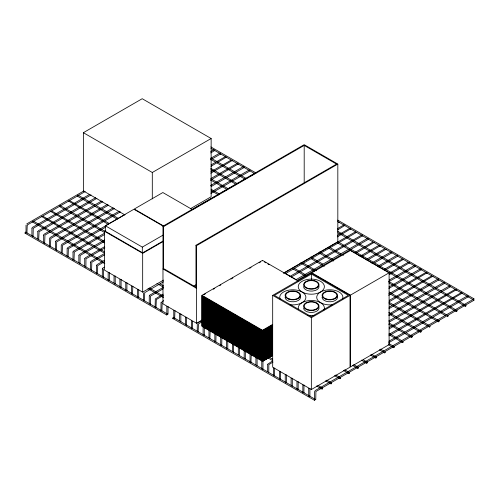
<?xml version="1.0" encoding="UTF-8"?>
<svg xmlns="http://www.w3.org/2000/svg" width="499" height="499" viewBox="0 0 499 499"><rect width="100%" height="100%" fill="white"/><g stroke="black" fill="none" stroke-linecap="round" stroke-linejoin="round"><path stroke-width="0.75" d="M31.942 228.243L31.905 235.522M37.812 231.63L37.768 238.909M41.479 216.447L92.851 246.45M43.675 235.017L43.638 243.069M50.436 211.277L84.269 231.149M55.414 241.79L55.37 249.07M68.351 200.929L108.258 224.313M67.147 248.564L67.103 256.623M73.01 251.951L72.973 260.01M78.879 255.338L78.836 262.617M84.743 258.725L84.705 266.004M90.612 262.112L90.575 269.391M96.482 265.499L96.438 273.558M102.345 268.892L102.307 276.945M149.282 295.988L149.238 303.261M161.015 302.762L160.971 310.815M162.181 302.968L161.863 311.114M197.28 323.701L197.242 331.754M267.682 364.345L267.645 371.624M238.31 163.903L210.615 180.089M356.716 232.266L285.316 273.689M380.182 245.814L361.232 256.954M386.045 249.201L367.096 260.341M409.517 262.748L389.22 274.668M27.227 225.168L26.927 233.208M91.061 194.922L33.233 228.305L33.09 236.295L32.653 236.632M96.931 198.309L39.103 231.698L38.66 239.982M102.794 201.696L44.966 235.085L44.654 243.312M108.663 205.083L50.829 238.46L50.393 246.756M114.527 208.47L56.705 241.859L56.562 249.849L56.119 250.18M120.396 211.857L62.568 245.246L62.132 253.529M105.42 227.282L68.388 248.67L68.12 256.866M104.559 234.549L74.301 252.02L73.983 260.253M104.378 241.429L80.114 255.451L80.027 263.397L79.584 263.728M104.865 247.922L85.984 258.831L85.897 266.784L85.148 267.115M104.678 254.802L91.822 262.249L91.585 270.414M104.497 261.682L97.692 265.636L97.548 273.726M103.536 269.061L103.318 277.188M109.362 272.591L109.362 280.332L108.47 280.625M115.225 275.978L115.225 283.719L114.477 284.05M121.095 279.365L121.095 287.106L120.652 287.436M126.964 282.752L126.883 290.661M132.828 286.139L132.528 294.179M138.697 289.526L138.697 297.267L137.949 297.597M163.535 281.792L144.698 292.657L144.56 300.654L144.124 300.984M163.348 288.678L150.492 296.119L150.43 304.041L149.987 304.371M163.161 295.558L156.337 299.543L156 307.727M168.032 306.461L168.032 314.202L166.922 314.376M174.962 310.465L174.669 318.505M180.831 313.852L180.831 321.593L180.388 321.924M186.701 317.239L186.401 325.279M192.564 321.4L192.389 328.61M202.606 321.437L198.452 323.907L198.134 332.053M204.297 327.4L204.297 335.141L203.86 335.471M210.166 330.787L209.867 338.827M216.03 334.948L215.855 342.158M221.899 337.561L221.724 345.545M227.769 340.948L227.769 348.689L226.752 348.932M233.632 344.335L233.332 352.375M239.501 347.722L239.327 355.706M245.365 351.109L245.283 359.024M251.234 354.496L250.935 362.536M257.097 357.883L257.097 365.63L256.205 365.923M262.967 361.27L262.967 369.017L262.218 369.347M273.009 362.081L268.842 364.588L268.755 372.572M274.7 368.044L274.525 376.034M280.569 371.431L280.27 379.471M286.432 374.818L286.432 382.565L285.684 382.895M292.302 378.205L292.302 385.952L291.859 386.282M298.165 381.592L298.165 389.339L297.728 389.669M304.034 384.979L303.86 392.969M309.904 388.372L309.904 396.112L309.155 396.443M473.52 299.232L473.925 300.279L315.911 391.509L315.767 399.499L314.601 399.587M31.998 228.062L32.603 227.301L89.77 194.292M55.464 241.61L56.069 240.849L113.236 207.846M67.197 248.383L67.802 247.623L124.975 214.62M78.929 255.157L79.534 254.396L104.422 240.031M149.332 295.807L149.937 295.046L163.391 287.281M161.065 302.581L163.691 300.654M267.738 364.164L272.379 361.076M37.793 231.692L38.467 230.688L95.64 197.679M43.656 235.079L44.336 234.075L101.503 201.072M78.081 195.683L78.081 195.196M72.991 252.014L73.671 251.009L104.609 233.152M84.724 258.788L85.404 257.783L104.235 246.911M90.593 262.175L91.267 261.17L104.721 253.405M96.463 265.562L97.137 264.557L104.534 260.291M102.326 268.949L102.838 268.069L104.347 267.171M214.826 150.473L210.684 152.956M362.567 235.765L291.179 277.076M59.506 205.825L59.506 206.511L64.228 209.237M51.141 211.339L50.549 211.682M78.012 195.82L77.507 196.194L77.295 195.895M107.372 204.459L50.199 237.462L49.507 238.672L49.507 246.462M119.105 211.233L61.938 244.236L61.24 245.446L61.24 252.457M163.204 294.161L155.308 298.951L155.108 307.428M473.333 299.25L315.274 390.505L314.576 391.709L314.576 399.499M137.524 297.179L137.949 296.936M33.14 221.812L32.51 221.756M60.011 206.293L59.506 206.511M210.497 159.836L220.583 154.016L220.652 153.467M210.99 166.329L226.558 156.998M210.803 173.209L232.428 160.385M211.102 186.582L244.055 167.564L244.055 166.878M210.921 193.469L249.918 170.951L249.987 170.402M339.058 222.311L338.584 222.267M337.461 230.033L344.965 225.355M337.274 236.913L350.834 228.742M356.592 232.534L356.086 232.322M297.048 280.463L368.324 239.308L368.393 238.765M355.363 253.567L374.3 242.289M372.965 263.728L391.79 252.856L391.858 252.313M378.828 267.115L397.659 256.243L397.728 255.7M384.698 270.502L403.635 259.224M389.033 281.548L415.262 266.41L415.262 265.724M388.852 288.428L421.125 269.797L421.193 269.248M388.665 295.308L427.1 272.778M389.151 301.801L432.97 276.165M388.971 308.681L438.727 279.958L438.64 279.141M388.783 315.568L444.59 283.345L444.59 282.659M389.27 322.055L450.46 286.732L450.528 286.183M389.083 328.941L456.435 289.713M388.902 335.821L462.305 293.1M388.715 342.701L468.062 296.893L468.062 296.206M161.052 310.646L161.414 310.484M308.794 395.938L309.155 395.782M124.862 214.888L83.37 190.93L83.37 132.69L142.215 98.715L211.146 138.516L211.146 196.756L190.418 208.719M26.734 223.914L83.907 190.905M27.37 224.918L85.198 191.535M83.37 132.69L152.301 172.486L211.146 138.516M210.759 151.54L214.127 149.594M210.578 158.42L219.99 152.987M105.333 231.573L105.333 225.754L133.913 209.249L163.504 226.334M211.065 164.913L225.186 156.761M163.491 280.12L142.67 292.14L104.422 270.059L104.422 231.23L105.769 230.457M210.877 171.793L231.049 160.148M210.69 178.679L237.593 163.148M210.503 185.559L243.456 166.535M210.99 192.053L249.325 169.922M202.65 319.778L196.6 323.277L162.973 303.86L162.973 226.209L304.197 144.673L337.823 164.084L337.823 241.741L283.351 273.19M192.645 209.418L199.369 205.538M200.717 204.758L205.42 202.045M206.767 201.265L211.476 198.546M212.817 197.772L214.838 196.606M216.186 195.826L220.889 193.113M222.236 192.333L226.945 189.614M228.286 188.84L230.307 187.674M231.655 186.9L232.996 186.121M234.343 185.347L239.052 182.628M240.393 181.848L248.465 177.189M249.812 176.415L254.521 173.696M163.603 226.571L304.197 145.402L336.563 164.084L195.97 245.258L195.97 287.967L196.6 287.605L164.233 268.917L163.603 269.279L163.603 226.571L162.973 226.209M105.333 225.754L142.321 247.105L163.591 234.823M163.429 240.849L142.67 252.831L105.264 231.23M104.422 231.23L142.67 253.317L163.491 241.298M195.97 245.258L196.6 245.62L337.823 164.084M193.843 286.039L196.531 284.486M272.597 355.506L262.505 361.326L201.983 326.383L201.983 295.321L262.505 260.378L298.153 280.956M204.004 294.641L205.345 293.867M213.416 289.208L214.763 288.428M219.466 285.715L220.814 284.935M230.9 279.116L232.921 277.949M249.731 268.244L251.078 267.464M259.143 262.805L260.49 262.031M337.536 228.617L344.26 224.731M337.349 235.497L349.456 228.505M197.941 322.759L202.65 320.04M284.031 273.053L355.325 231.892M289.9 276.44L362.049 234.879M295.764 279.827L367.732 238.279M272.685 295.371L311.351 273.047L350.017 295.371L350.017 367.202L311.351 389.526L272.685 367.202L272.685 295.371L311.351 317.701L350.017 295.371M311.351 274.026L274.375 295.371L311.351 316.722L348.333 295.371L311.351 274.026L311.351 279.477M354.09 252.931L372.921 242.059M359.96 256.318L378.791 245.446M365.823 259.705L384.66 248.833M371.693 263.092L391.197 251.827M201.983 295.321L262.505 330.269L272.597 324.444M272.597 324.93L262.505 330.75L201.983 295.807M272.597 325.41L262.505 331.236L201.983 296.294M272.597 325.897L262.505 331.723L201.983 296.78M272.597 326.383L262.505 332.209L201.983 297.267M272.597 326.87L262.505 332.696L201.983 297.747M377.562 266.478L397.067 255.214M272.597 327.356L262.505 333.176L201.983 298.234M272.597 327.837L262.505 333.663L201.983 298.72M272.597 328.323L262.505 334.149L201.983 299.207M272.597 328.81L262.505 334.636L201.983 299.693M272.597 329.296L262.505 335.122L201.983 300.173M272.597 329.783L262.505 335.602L201.983 300.66M272.597 330.269L262.505 336.089L201.983 301.147M272.597 330.75L262.505 336.576L201.983 301.633M272.597 331.236L262.505 337.062L201.983 302.12M272.597 331.723L262.505 337.549L201.983 302.6M272.597 332.209L262.505 338.029L201.983 303.086M272.597 332.696L262.505 338.515L201.983 303.573M272.597 333.176L262.505 339.002L201.983 304.059M272.597 333.663L262.505 339.488L201.983 304.546M383.425 269.865L402.256 258.993M272.597 334.149L262.505 339.975L201.983 305.032M272.597 334.636L262.505 340.455L201.983 305.513M272.597 335.122L262.505 340.942L201.983 305.999M272.597 335.602L262.505 341.428L201.983 306.486M272.597 336.089L262.505 341.915L201.983 306.972M272.597 336.576L262.505 342.401L201.983 307.459M272.597 337.062L262.505 342.888L201.983 307.939M272.597 337.549L262.505 343.368L201.983 308.426M272.597 338.029L262.505 343.855L201.983 308.912M272.597 338.515L262.505 344.341L201.983 309.399M272.597 339.002L262.505 344.828L201.983 309.885M272.597 339.488L262.505 345.314L201.983 310.366M272.597 339.975L262.505 345.795L201.983 310.852M350.441 295.127L389.108 272.803L389.108 344.634L350.441 366.958L350.441 295.127L311.769 272.803L350.441 250.479L389.108 272.803M272.597 340.461L262.505 346.281L201.983 311.339M389.295 273.252L408.126 262.38M272.597 340.942L262.505 346.768L201.983 311.825M272.597 341.428L262.505 347.254L201.983 312.312M272.597 341.915L262.505 347.741L201.983 312.792M272.597 342.401L262.505 348.221L201.983 313.278M272.597 342.888L262.505 348.707L201.983 313.765M272.597 343.368L262.505 349.194L201.983 314.251M272.597 343.855L262.505 349.68L201.983 314.738M272.597 344.341L262.505 350.167L201.983 315.225M272.597 344.828L262.505 350.647L201.983 315.705M272.597 345.314L262.505 351.134L201.983 316.191M272.597 345.795L262.505 351.62L201.983 316.678M272.597 346.281L262.505 352.107L201.983 317.164M272.597 346.768L262.505 352.593L201.983 317.651M272.597 347.254L262.505 353.08L201.983 318.131M389.108 280.132L414.663 265.381M272.597 347.741L262.505 353.56L201.983 318.618M272.597 348.221L262.505 354.047L201.983 319.104M272.597 348.707L262.505 354.533L201.983 319.591M272.597 349.194L262.505 355.02L201.983 320.077M272.597 349.68L262.505 355.506L201.983 320.558M272.597 350.167L262.505 355.987L201.983 321.044M272.597 350.647L262.505 356.473L201.983 321.531M272.597 351.134L262.505 356.96L201.983 322.017M272.597 351.62L262.505 357.446L201.983 322.504M272.597 352.107L262.505 357.933L201.983 322.984M272.597 352.593L262.505 358.413L201.983 323.471M272.597 353.08L262.505 358.9L201.983 323.957M272.597 353.56L262.505 359.386L201.983 324.444M272.597 354.047L262.505 359.873L201.983 324.93M388.921 287.012L420.532 268.768M272.597 354.533L262.505 360.359L201.983 325.41M272.597 355.02L262.505 360.839L201.983 325.897M263.11 361.026L272.523 355.587M388.733 293.899L425.728 272.541M389.22 300.392L431.591 275.928M389.033 307.272L438.134 278.929M388.846 314.158L443.998 282.315M388.659 321.038L449.867 285.702M389.145 327.531L455.057 289.476M388.958 334.411L461.6 292.476M388.777 341.297L467.463 295.863M214.72 150.629L214.214 150.411M220.583 154.016L219.99 153.673M232.322 160.79L231.81 160.572M238.185 164.177L237.68 163.959M244.055 167.564L243.649 167.452M350.722 229.147L350.13 228.804M362.455 235.921L362.049 235.815M380.057 246.082L379.465 245.739M385.927 249.469L385.415 249.257M391.79 252.856L391.384 252.75M403.523 259.636L402.93 259.287M409.392 263.023L408.887 262.805M415.262 266.41L414.75 266.192M421.125 269.797L420.719 269.685M426.994 273.184L426.396 272.841M432.858 276.571L432.352 276.352M438.727 279.958L438.216 279.739M444.59 283.345L444.185 283.232M456.329 290.119L455.818 289.9M462.193 293.506L461.6 293.163M468.062 296.893L467.551 296.674M473.925 300.279L473.52 300.167M55.963 249.506L56.562 249.849M91.167 269.828L91.76 270.171M149.837 303.698L150.43 304.041M197.835 331.411L198.434 331.754M32.653 235.965L33.09 236.295M79.584 263.067L80.027 263.397M103.056 276.614L103.493 276.945M126.521 290.162L126.964 290.493M180.388 321.262L180.831 321.593M203.86 334.81L204.297 335.141M227.326 348.358L227.769 348.689M250.791 361.906L251.234 362.243M280.126 378.847L280.569 379.178M297.728 389.008L298.165 389.339M303.592 392.395L304.034 392.725M473.919 298.789C472.197 299.306 474.337 300.535 473.919 298.789L337.673 220.128M465.935 305.319C464.213 305.837 466.347 307.066 465.935 305.319L401.184 267.938M456.978 310.49C455.256 311.008 457.39 312.237 456.978 310.49L374.687 262.985M448.015 315.661C446.299 316.179 448.433 317.408 448.015 315.661L388.665 281.392M439.058 320.838C437.342 321.35 439.476 322.585 439.058 320.838L432.989 317.333M429.508 327.038C431.23 326.521 429.096 325.292 429.508 327.038L393.087 306.006M421.144 331.18C419.422 331.692 421.555 332.927 421.144 331.18L388.771 312.486M412.186 336.351C410.465 336.869 412.598 338.097 412.186 336.351L406.117 332.845M402.637 342.551C404.352 342.04 402.219 340.805 402.637 342.551L389.819 335.153M25.667 232.154L25.075 232.497L25.075 233.183L166.716 314.963L167.315 314.62L167.315 313.933L25.667 232.154L25.667 232.84L25.075 233.183M394.272 346.693C392.551 347.21 394.684 348.439 394.272 346.693L388.877 343.58M384.717 352.893C386.438 352.381 384.305 351.146 384.717 352.893L379.321 349.78M376.352 357.041C374.637 357.552 376.77 358.787 376.352 357.041L371.63 354.315M367.395 362.212L366.802 362.555L366.802 363.241L367.464 362.274L363.353 359.873M358.438 367.383C356.716 367.894 358.856 369.129 358.438 367.383L353.716 364.657M167.315 313.933L166.716 314.276L166.716 314.963M173.409 317.451L172.81 317.794L172.81 318.481L314.457 400.254L315.05 399.911L315.05 399.225L173.409 317.451L173.409 318.137L172.81 318.481M349.481 372.553C347.759 373.071 349.893 374.3 349.481 372.553L344.759 369.828M340.524 377.724C338.802 378.242 340.936 379.471 340.524 377.724L335.802 374.999M331.567 382.895C329.845 383.413 331.978 384.642 331.567 382.895L326.845 380.169M322.61 388.066C320.888 388.584 323.021 389.813 322.61 388.066L317.888 385.34M315.05 399.225L314.457 399.568L314.457 400.254M210.84 146.906L256.037 172.991M210.921 148.322L254.764 173.633M337.754 221.544L473.326 299.818M210.952 158.108L222.417 164.726M223.764 165.506L228.486 168.232M229.833 169.011L246.026 178.355M337.779 231.33L399.83 267.158M211.027 159.524L215.749 162.25M217.102 163.03L245.427 179.384M337.86 232.752L357.421 244.042M358.769 244.822L363.49 247.548M364.838 248.327L416.104 277.924M417.451 278.704L433.637 288.048M434.985 288.827L439.706 291.553M441.06 292.333L465.336 306.349M210.759 168.344L225.598 176.908M226.945 177.688L237.069 183.526M337.592 241.566L343.661 245.071M345.009 245.851L349.73 248.577M351.078 249.357L367.27 258.7M368.618 259.48L373.339 262.206M210.84 169.76L235.796 184.168M337.667 242.982L354.533 252.719M355.881 253.498L360.602 256.224M361.95 257.004L383.538 269.466M384.885 270.246L407.14 283.095M408.494 283.875L418.611 289.713M419.958 290.493L442.214 303.342M443.567 304.122L448.289 306.848M449.636 307.627L456.379 311.519M211.919 179.353L228.105 188.703M329.982 247.516L340.773 253.748M342.121 254.527L343.468 255.307M210.653 179.996L226.839 189.339M327.363 247.379L333.432 250.885M334.785 251.658L341.528 255.557M388.74 282.814L415.723 298.39M417.07 299.169L439.332 312.018M440.679 312.798L445.401 315.524M211.058 189.202L219.148 193.874M319.672 251.908L333.837 260.085M389.145 292.021L425.572 313.048M426.919 313.827L431.641 316.553M211.133 190.618L218.556 194.903M319.753 253.33L330.544 259.561M331.897 260.335L333.245 261.114M390.574 294.217L438.465 321.867M310.715 257.079L322.859 264.09M388.958 302.251L405.144 311.601M406.492 312.38L428.753 325.229M311.47 258.887L324.288 266.285M389.039 303.673L391.734 305.232M303.105 263.029L316.597 270.82M300.492 262.892L314.651 271.069M390.199 314.688L394.921 317.414M396.268 318.187L420.551 332.209M294.822 268.593L306.966 275.604M389.251 323.109L404.764 332.066M192.439 209.63L162.849 192.545L134.268 209.044L163.859 226.128M292.882 268.842L306.367 276.633M388.659 324.138L411.594 337.38M285.191 273.377L295.982 279.608M389.064 333.344L401.882 340.742M264.526 262.031L265.873 262.805M267.888 263.971L269.235 264.744M388.278 344.609L393.674 347.722M380.594 349.138L383.962 351.09M370.364 354.951L375.759 358.07M78.012 195.134L94.879 204.871M96.226 205.65L100.948 208.376M102.295 209.156L118.481 218.5M77.42 196.163L117.215 219.142M361.407 360.122L366.802 363.241M69.729 200.698L103.455 220.171M104.802 220.945L109.524 223.671M352.45 365.293L357.845 368.412M76.958 215.212L60.167 205.544M78.312 215.992L104.615 231.18M65.575 210.017L104.696 232.603M343.493 370.47L348.888 373.583M162.973 268.917L196.6 288.328M51.815 211.04L74.077 223.889M75.424 224.669L103.755 241.023M85.622 231.929L104.503 242.832M334.536 375.641L339.931 378.753M42.858 216.21L47.58 218.936M48.927 219.716L76.584 235.684M77.931 236.464L104.235 251.652M160.223 283.968L163.591 285.921M94.199 247.23L104.316 253.068M156.929 283.444L163.672 287.337M325.573 380.812L330.974 383.924M50.087 230.731L33.29 221.057M51.434 231.511L102.7 261.108M149.238 287.973L163.404 296.15M269.323 357.303L272.697 359.249M32.628 222.024L66.355 241.497M67.702 242.277L89.963 255.126M91.311 255.906L104.802 263.69M147.972 288.615L163.485 297.572M268.057 357.945L272.772 360.671M316.616 385.983L322.011 389.095M311.351 317.701L311.351 389.526M308.713 388.322L308.713 396.112M304.197 145.402L304.197 182.696M302.843 384.935L302.843 392.725M296.98 381.548L296.98 389.339M291.11 378.161L291.11 385.172M285.247 374.774L285.247 381.785M279.378 371.387L279.378 379.178M273.508 368L273.508 375.791M262.505 260.378L262.505 260.865M262.505 330.269L262.505 361.326M261.775 361.226L261.775 368.237M255.912 357.839L255.912 364.85M250.043 354.452L250.043 362.243M244.179 351.065L244.179 358.85M238.31 347.678L238.31 354.689M232.44 344.291L232.44 351.302M226.577 340.904L226.577 347.915M220.708 337.517L220.708 345.302M214.844 334.13L214.844 341.915M208.975 330.743L208.975 337.748M203.112 327.356L203.112 334.361M196.6 245.62L196.6 323.277M191.373 320.583L191.373 328.367M185.509 317.196L185.509 324.98M179.64 313.809L179.64 320.813M173.777 310.422L173.777 318.206M166.841 306.417L166.841 314.202M152.301 172.486L152.301 198.889M143.375 292.863L143.375 300.654M142.67 253.317L142.67 292.14M142.321 247.105L142.321 252.931M137.506 289.476L137.506 297.267M131.642 286.089L131.642 293.88M125.773 282.702L125.773 290.493M119.903 279.315L119.903 286.326M114.04 275.928L114.04 282.939M108.171 272.541L108.171 280.332M26.035 225.124L26.035 232.908M298.433 309.324A13.08 7.547 0 0 1 311.881 300.467A13.08 7.547 0 0 1 323.938 309.966M314.694 315.306A13.08 7.547 0 0 1 307.927 315.306M318.774 306.854A7.728 4.46 0 0 1 312.318 312.436A7.728 4.46 0 0 1 303.585 308.008M332.527 304.721A13.08 7.547 0 0 1 316.746 297.728A13.08 7.547 0 0 1 331.168 289.825A13.08 7.547 0 0 1 342.433 299.288M280.182 299.288A13.08 7.547 0 0 1 291.453 289.825A13.08 7.547 0 0 1 305.875 297.728A13.08 7.547 0 0 1 290.094 304.721M300.279 296.181A7.728 4.46 0 0 1 293.824 301.758A7.728 4.46 0 0 1 285.091 297.335M318.774 285.503A7.728 4.46 0 0 1 312.318 291.079A7.728 4.46 0 0 1 303.585 286.657M337.268 296.181A7.728 4.46 0 0 1 330.812 301.758A7.728 4.46 0 0 1 322.073 297.335M307.746 309.636A7.136 4.117 0 0 0 318.443 306.068A7.136 4.117 0 0 0 307.746 302.5A7.136 4.117 0 0 0 307.746 309.636M307.446 309.935A7.728 4.46 0 0 0 319.036 306.068A7.728 4.46 0 0 0 307.446 302.207A7.728 4.46 0 0 0 307.446 309.935M304.77 293.194A13.08 7.547 0 0 0 324.387 286.657A13.08 7.547 0 0 0 304.77 280.12A13.08 7.547 0 0 0 304.77 293.194M289.252 298.957A7.136 4.117 0 0 0 299.949 295.389A7.136 4.117 0 0 0 289.252 291.828A7.136 4.117 0 0 0 289.252 298.957M288.952 299.257A7.728 4.46 0 0 0 300.541 295.389A7.728 4.46 0 0 0 288.952 291.528A7.728 4.46 0 0 0 288.952 299.257M307.746 288.279A7.136 4.117 0 0 0 318.443 284.717A7.136 4.117 0 0 0 307.746 281.149A7.136 4.117 0 0 0 307.746 288.279M307.446 288.578A7.728 4.46 0 0 0 319.036 284.717A7.728 4.46 0 0 0 307.446 280.85A7.728 4.46 0 0 0 307.446 288.578M326.24 298.957A7.136 4.117 0 0 0 336.937 295.389A7.136 4.117 0 0 0 326.24 291.828A7.136 4.117 0 0 0 326.24 298.957M325.941 299.257A7.728 4.46 0 0 0 337.53 295.389A7.728 4.46 0 0 0 325.941 291.528A7.728 4.46 0 0 0 325.941 299.257"/></g></svg>
